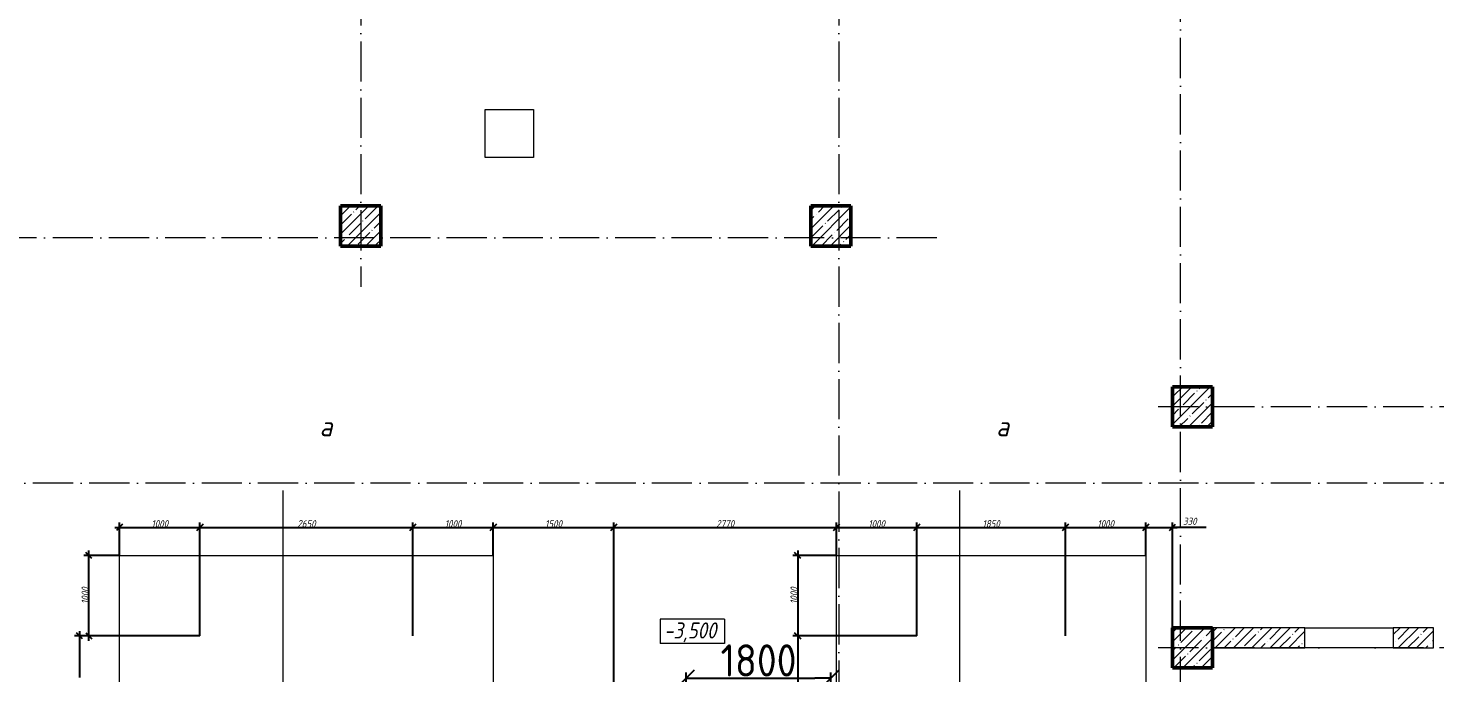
# Model space of a CAD drawing. Header units: millimetres. Extents: x -12989 to 629078, y -109036 to 555275.
# Drawn here: x 592650 to 610155, y 435148 to 443170 of the extents above; entities that cross this region are included whole.
import ezdxf

# ---------------------------------------------------------------- set-up
doc = ezdxf.new("R2010")
doc.units = ezdxf.units.MM
doc.linetypes.add('200_ШТРИХ_ш1п0_6_', pattern=[160, 100, -60])
doc.linetypes.add('50_200_ШТРИХ_1Т_ш5_п1_п1_', pattern=[700, 500, -100, 0, -100])
for name, color, linetype, lineweight in [('A-____-____-DIMS', 7, 'Continuous', 9), ('A-____-NOTE-TEXT', 7, 'Continuous', 9), ('A-FLOR-____-OTLN', 7, 'Continuous', 9), ('A-WALL-____-MCUT-1', 7, 'Continuous', 9), ('A-WALL-____-OTLN', 7, 'Continuous', 9), ('A-WALL-____-PATT-1', 7, 'Continuous', 9), ('G-____-____-DIMS', 7, 'Continuous', 9), ('S-COLS-____-MCUT', 7, 'Continuous', 50), ('S-COLS-____-OTLN', 7, 'Continuous', 9), ('S-GRID-____-OTLN-1', 7, '50_200_ШТРИХ_1Т_ш5_п1_п1_', 9)]:
    doc.layers.add(name, color=color, linetype=linetype, lineweight=lineweight)
doc.layers.add('A-DETL-GENF-OTLN-4', color=9, linetype='200_ШТРИХ_ш1п0_6_', lineweight=9, true_color=0x808080)
doc.layers.add('A-DETL-GENF-OTLN-5', color=7, linetype='Continuous', lineweight=5, true_color=0xc0c0c0)
doc.styles.add('ISOCPEUR_I', font='isocpeui.ttf', dxfattribs={"width": 0.9, "height": 2.5})
doc.styles.add('ISOCPEUR_I_2', font='isocpeui.ttf', dxfattribs={"width": 0.85, "height": 2.3})
doc.styles.add('ISOCPEUR_I_7', font='isocpeui.ttf', dxfattribs={"width": 0.9, "height": 90})
doc.styles.add('СПДС', font='isocpeur.ttf', dxfattribs={"width": 0.9})
doc.dimstyles.new('ISO-1_8_0_9К_СРЕДНИЙ_Кладочные', dxfattribs={"dimscale": 304.8, "dimtxt": 89.638306, "dimasz": 0.246063, "dimexe": 0.19685, "dimexo": 0, "dimgap": 0, "dimtad": 1, "dimdec": 3, "dimrnd": 0.001, "dimdsep": 46, "dimtxsty": 'ISOCPEUR_I_7', "dimblk1": 'OBLIQUE', "dimblk2": 'OBLIQUE', "dimsah": 1, "dimcen": 0.09, "dimdle": 0.19685, "dimazin": 0, "dimtfac": 1, "dimtdec": 4, "dimtix": 1, "dimtmove": 2, "dimatfit": 3, "dimfxl": 1, "dimtvp": 1, "dimtolj": 1, "dimtzin": 0, "dimarcsym": 2})
doc.dimstyles.new('ISO-1_8_0_9К_СРЕДНИЙ_Кладочные_1', dxfattribs={"dimscale": 304.8, "dimtxt": 89.638306, "dimasz": 0.246063, "dimexe": 0.19685, "dimexo": 0, "dimgap": 0, "dimtad": 1, "dimdec": 3, "dimrnd": 0.001, "dimdsep": 46, "dimtxsty": 'ISOCPEUR_I_7', "dimblk1": 'OBLIQUE', "dimblk2": 'OBLIQUE', "dimsah": 1, "dimcen": 0.09, "dimdle": 0.19685, "dimazin": 0, "dimtfac": 1, "dimtdec": 4, "dimtix": 1, "dimtmove": 0, "dimatfit": 3, "dimfxl": 1, "dimtvp": 1, "dimtolj": 1, "dimtzin": 0, "dimarcsym": 2})
doc.dimstyles.new('ISO-1_8_0_9К_СРЕДНИЙ_Кладочные_2', dxfattribs={"dimscale": 304.8, "dimtxt": 89.638306, "dimasz": 0.246063, "dimexe": 0.19685, "dimexo": 0, "dimgap": 0, "dimtad": 1, "dimdec": 3, "dimrnd": 0.001, "dimdsep": 46, "dimtxsty": 'ISOCPEUR_I_7', "dimblk1": 'OBLIQUE', "dimblk2": 'OBLIQUE', "dimsah": 1, "dimcen": 0.09, "dimdle": 0.19685, "dimazin": 0, "dimtfac": 1, "dimtdec": 4, "dimtix": 1, "dimtmove": 1, "dimatfit": 3, "dimfxl": 1, "dimtvp": 1, "dimtolj": 1, "dimtzin": 0, "dimarcsym": 2})
doc.dimstyles.new('Размера А3', dxfattribs={"dimtxt": 200, "dimasz": 100, "dimexe": 70, "dimexo": 100, "dimgap": 20, "dimtad": 1, "dimdec": 0, "dimrnd": 10, "dimzin": 0, "dimdsep": 46, "dimtxsty": 'СПДС', "dimblk": 'ARROWHEAD_6', "dimcen": 1, "dimclrd": 256, "dimclre": 256, "dimclrt": 256, "dimazin": 0, "dimtfac": 1, "dimtdec": 0, "dimtmove": 2, "dimatfit": 3, "dimfxl": 1, "dimtolj": 1, "dimtzin": 0, "dimarcsym": 0})

# ---------------------------------------------------------------- blocks, each defined once
blk = doc.blocks.new('BSC_Колонна _Прямоугольная - 500х500-V7-АР1_Кладочный план подвала в осях 1-64_А-ГГ')
at = {"layer": 'S-COLS-____-OTLN'}
h = blk.add_hatch(dxfattribs=at)
h.set_pattern_fill('FP_16', color=256, style=0, pattern_type=2)
h.set_pattern_definition([(45, (-89000, -12581.04), (-114.04925, 114.04925), []), (45, (-88885.95, -12581.04), (-114.04925, 114.04925), [201.613, -40.323, 3.353, -36.97])])
h.paths.add_polyline_path([(-250, -250), (250, -250), (250, 250), (-250, 250)], flags=0)
at = {"layer": 'S-COLS-____-MCUT'}
for p, q in [((250, 250), (-250, 250)), ((-250, 250), (-250, -250)), ((250, -250), (250, 250)), ((-250, -250), (250, -250))]:
    blk.add_line(p, q, dxfattribs=at)
blk = doc.blocks.new('BSC_Колонна _Прямоугольная - 500х500-V18-АР1_Кладочный план подвала в осях 1-64_А-ГГ')
at = {"layer": 'S-COLS-____-OTLN'}
h = blk.add_hatch(dxfattribs=at)
h.set_pattern_fill('FP_28', color=256, style=0, pattern_type=2)
h.set_pattern_definition([(45, (-83150, -12581.04), (-114.04925, 114.04925), []), (45, (-83035.95, -12581.04), (-114.04925, 114.04925), [201.613, -40.323, 3.353, -36.97])])
h.paths.add_polyline_path([(-250, -250), (250, -250), (250, 250), (-250, 250)], flags=0)
at = {"layer": 'S-COLS-____-MCUT'}
for p, q in [((250, 250), (-250, 250)), ((-250, 250), (-250, -250)), ((250, -250), (250, 250)), ((-250, -250), (250, -250))]:
    blk.add_line(p, q, dxfattribs=at)
blk = doc.blocks.new('BSC_Колонна _Прямоугольная - 500х500-V29-АР1_Кладочный план подвала в осях 1-64_А-ГГ')
at = {"layer": 'S-COLS-____-OTLN'}
h = blk.add_hatch(dxfattribs=at)
h.set_pattern_fill('FP_40', color=256, style=0, pattern_type=2)
h.set_pattern_definition([(45, (-93500, -7331.04), (-114.04925, 114.04925), []), (45, (-93385.95, -7331.04), (-114.04925, 114.04925), [201.613, -40.323, 3.353, -36.97])])
h.paths.add_polyline_path([(-250, -250), (250, -250), (250, 250), (-250, 250)], flags=0)
at = {"layer": 'S-COLS-____-MCUT'}
for p, q in [((250, 250), (-250, 250)), ((-250, 250), (-250, -250)), ((250, -250), (250, 250)), ((-250, -250), (250, -250))]:
    blk.add_line(p, q, dxfattribs=at)
blk = doc.blocks.new('BSC_Колонна _Прямоугольная - 500х500-V82-АР1_Кладочный план подвала в осях 1-64_А-ГГ')
at = {"layer": 'S-COLS-____-OTLN'}
h = blk.add_hatch(dxfattribs=at)
h.set_pattern_fill('FP_94', color=256, style=0, pattern_type=2)
h.set_pattern_definition([(45, (-93500, -10331.04), (-114.04925, 114.04925), []), (45, (-93385.95, -10331.04), (-114.04925, 114.04925), [201.613, -40.323, 3.353, -36.97])])
h.paths.add_polyline_path([(-250, -250), (250, -250), (250, 250), (-250, 250)], flags=0)
at = {"layer": 'S-COLS-____-MCUT'}
for p, q in [((250, 250), (-250, 250)), ((-250, 250), (-250, -250)), ((250, -250), (250, 250)), ((-250, -250), (250, -250))]:
    blk.add_line(p, q, dxfattribs=at)
blk = doc.blocks.new('DET_L_Имитация разреза_ISO2-5 - Вправо-27489998-АР1_Кладочный план подвала в осях 1-64_А-ГГ')
at = {"layer": 'A-DETL-GENF-OTLN-5'}
blk.add_line((143, 0), (4360, 0), dxfattribs=at)
blk = doc.blocks.new('DET_L_Имитация разреза_ISO2-5 - Вправо-27489996-АР1_Кладочный план подвала в осях 1-64_А-ГГ')
at = {"layer": 'A-DETL-GENF-OTLN-5'}
blk.add_line((143, 0), (3897, 0), dxfattribs=at)
blk = doc.blocks.new('Высотные отметки - 9_5х3_5_h_-17668430-АР1_Кладочный план подвала в осях 1-64_А-ГГ')
at = {"layer": 'G-____-____-DIMS'}
for p, q in [((-4, 3), (-4, 0)), ((4, 3), (-4, 3)), ((4, 3), (4, 0)), ((4, 0), (-4, 0))]:
    blk.add_line(p, q, dxfattribs=at)
blk = doc.blocks.new('_Oblique')
at = {"color": 0, "linetype": 'ByBlock', "lineweight": -2}
blk.add_line((-0.5, -0.5), (0.5, 0.5), dxfattribs=at)
blk = doc.blocks.new('*D6351')
at = {"layer": 'A-____-____-DIMS', "color": 0, "lineweight": -2, "transparency": 16777216}
for p, q in [((593729, 436959), (594849, 436959)), ((593789, 436609), (593789, 437019)), ((594789, 435609), (594789, 437019))]:
    blk.add_line(p, q, dxfattribs=at)
at = {"layer": 'Defpoints', "color": 0, "transparency": 16777216}
for p in [(594789, 436959), (593789, 436609), (594789, 435609)]:
    blk.add_point(p, dxfattribs=at)
at = {"layer": 'A-____-____-DIMS', "color": 0, "lineweight": -2, "transparency": 16777216, "xscale": 75, "yscale": 75, "zscale": 75, "rotation": 180}
blk.add_blockref('_Oblique', (593789, 436959), dxfattribs=at)
at = {"layer": 'A-____-____-DIMS', "color": 0, "lineweight": -2, "transparency": 16777216, "xscale": 75, "yscale": 75, "zscale": 75}
blk.add_blockref('_Oblique', (594789, 436959), dxfattribs=at)
at = {"layer": 'A-____-____-DIMS', "color": 0, "transparency": 16777216, "insert": (594289, 437004), "char_height": 90, "width": 504.73, "attachment_point": 5, "style": 'ISOCPEUR_I_7'}
blk.add_mtext('\\A1;1000', dxfattribs=at)
blk = doc.blocks.new('*D6352')
at = {"layer": 'A-____-____-DIMS', "color": 0, "lineweight": -2, "transparency": 16777216}
for p, q in [((594729, 436959), (597499, 436959)), ((594789, 435609), (594789, 437019)), ((597439, 435609), (597439, 437019))]:
    blk.add_line(p, q, dxfattribs=at)
at = {"layer": 'Defpoints', "color": 0, "transparency": 16777216}
for p in [(597439, 436959), (594789, 435609), (597439, 435609)]:
    blk.add_point(p, dxfattribs=at)
at = {"layer": 'A-____-____-DIMS', "color": 0, "lineweight": -2, "transparency": 16777216, "xscale": 75, "yscale": 75, "zscale": 75, "rotation": 180}
blk.add_blockref('_Oblique', (594789, 436959), dxfattribs=at)
at = {"layer": 'A-____-____-DIMS', "color": 0, "lineweight": -2, "transparency": 16777216, "xscale": 75, "yscale": 75, "zscale": 75}
blk.add_blockref('_Oblique', (597439, 436959), dxfattribs=at)
at = {"layer": 'A-____-____-DIMS', "color": 0, "transparency": 16777216, "insert": (596114, 437004), "char_height": 90, "width": 546.1, "attachment_point": 5, "style": 'ISOCPEUR_I_7'}
blk.add_mtext('\\A1;2650', dxfattribs=at)
blk = doc.blocks.new('*D6353')
at = {"layer": 'A-____-____-DIMS', "color": 0, "lineweight": -2, "transparency": 16777216}
for p, q in [((597379, 436959), (598499, 436959)), ((597439, 435609), (597439, 437019)), ((598439, 436609), (598439, 437019))]:
    blk.add_line(p, q, dxfattribs=at)
at = {"layer": 'Defpoints', "color": 0, "transparency": 16777216}
for p in [(598439, 436959), (598439, 436609), (597439, 435609)]:
    blk.add_point(p, dxfattribs=at)
at = {"layer": 'A-____-____-DIMS', "color": 0, "lineweight": -2, "transparency": 16777216, "xscale": 75, "yscale": 75, "zscale": 75, "rotation": 180}
blk.add_blockref('_Oblique', (597439, 436959), dxfattribs=at)
at = {"layer": 'A-____-____-DIMS', "color": 0, "lineweight": -2, "transparency": 16777216, "xscale": 75, "yscale": 75, "zscale": 75}
blk.add_blockref('_Oblique', (598439, 436959), dxfattribs=at)
at = {"layer": 'A-____-____-DIMS', "color": 0, "transparency": 16777216, "insert": (597939, 437004), "char_height": 90, "width": 504.73, "attachment_point": 5, "style": 'ISOCPEUR_I_7'}
blk.add_mtext('\\A1;1000', dxfattribs=at)
blk = doc.blocks.new('*D6354')
at = {"layer": 'A-____-____-DIMS', "color": 0, "lineweight": -2, "transparency": 16777216}
for p, q in [((598379, 436959), (599999, 436959)), ((598439, 436609), (598439, 437019)), ((599939, 434209), (599939, 437019))]:
    blk.add_line(p, q, dxfattribs=at)
at = {"layer": 'Defpoints', "color": 0, "transparency": 16777216}
for p in [(599939, 436959), (598439, 436609), (599939, 434209)]:
    blk.add_point(p, dxfattribs=at)
at = {"layer": 'A-____-____-DIMS', "color": 0, "lineweight": -2, "transparency": 16777216, "xscale": 75, "yscale": 75, "zscale": 75, "rotation": 180}
blk.add_blockref('_Oblique', (598439, 436959), dxfattribs=at)
at = {"layer": 'A-____-____-DIMS', "color": 0, "lineweight": -2, "transparency": 16777216, "xscale": 75, "yscale": 75, "zscale": 75}
blk.add_blockref('_Oblique', (599939, 436959), dxfattribs=at)
at = {"layer": 'A-____-____-DIMS', "color": 0, "transparency": 16777216, "insert": (599189, 437004), "char_height": 90, "width": 504.73, "attachment_point": 5, "style": 'ISOCPEUR_I_7'}
blk.add_mtext('\\A1;1500', dxfattribs=at)
blk = doc.blocks.new('*D6355')
at = {"layer": 'A-____-____-DIMS', "color": 0, "lineweight": -2, "transparency": 16777216}
for p, q in [((599879, 436959), (602769, 436959)), ((599939, 434209), (599939, 437019)), ((602709, 436609), (602709, 437019))]:
    blk.add_line(p, q, dxfattribs=at)
at = {"layer": 'Defpoints', "color": 0, "transparency": 16777216}
for p in [(602709, 436959), (602709, 436609), (599939, 434209)]:
    blk.add_point(p, dxfattribs=at)
at = {"layer": 'A-____-____-DIMS', "color": 0, "lineweight": -2, "transparency": 16777216, "xscale": 75, "yscale": 75, "zscale": 75, "rotation": 180}
blk.add_blockref('_Oblique', (599939, 436959), dxfattribs=at)
at = {"layer": 'A-____-____-DIMS', "color": 0, "lineweight": -2, "transparency": 16777216, "xscale": 75, "yscale": 75, "zscale": 75}
blk.add_blockref('_Oblique', (602709, 436959), dxfattribs=at)
at = {"layer": 'A-____-____-DIMS', "color": 0, "transparency": 16777216, "insert": (601324, 437004), "char_height": 90, "width": 546.1, "attachment_point": 5, "style": 'ISOCPEUR_I_7'}
blk.add_mtext('\\A1;2770', dxfattribs=at)
blk = doc.blocks.new('*D6356')
at = {"layer": 'A-____-____-DIMS', "color": 0, "lineweight": -2, "transparency": 16777216}
for p, q in [((602649, 436959), (603769, 436959)), ((602709, 436609), (602709, 437019)), ((603709, 435609), (603709, 437019))]:
    blk.add_line(p, q, dxfattribs=at)
at = {"layer": 'Defpoints', "color": 0, "transparency": 16777216}
for p in [(603709, 436959), (602709, 436609), (603709, 435609)]:
    blk.add_point(p, dxfattribs=at)
at = {"layer": 'A-____-____-DIMS', "color": 0, "lineweight": -2, "transparency": 16777216, "xscale": 75, "yscale": 75, "zscale": 75, "rotation": 180}
blk.add_blockref('_Oblique', (602709, 436959), dxfattribs=at)
at = {"layer": 'A-____-____-DIMS', "color": 0, "lineweight": -2, "transparency": 16777216, "xscale": 75, "yscale": 75, "zscale": 75}
blk.add_blockref('_Oblique', (603709, 436959), dxfattribs=at)
at = {"layer": 'A-____-____-DIMS', "color": 0, "transparency": 16777216, "insert": (603209, 437004), "char_height": 90, "width": 504.73, "attachment_point": 5, "style": 'ISOCPEUR_I_7'}
blk.add_mtext('\\A1;1000', dxfattribs=at)
blk = doc.blocks.new('*D6357')
at = {"layer": 'A-____-____-DIMS', "color": 0, "lineweight": -2, "transparency": 16777216}
for p, q in [((603649, 436959), (605619, 436959)), ((603709, 435609), (603709, 437019)), ((605559, 435609), (605559, 437019))]:
    blk.add_line(p, q, dxfattribs=at)
at = {"layer": 'Defpoints', "color": 0, "transparency": 16777216}
for p in [(605559, 436959), (603709, 435609), (605559, 435609)]:
    blk.add_point(p, dxfattribs=at)
at = {"layer": 'A-____-____-DIMS', "color": 0, "lineweight": -2, "transparency": 16777216, "xscale": 75, "yscale": 75, "zscale": 75, "rotation": 180}
blk.add_blockref('_Oblique', (603709, 436959), dxfattribs=at)
at = {"layer": 'A-____-____-DIMS', "color": 0, "lineweight": -2, "transparency": 16777216, "xscale": 75, "yscale": 75, "zscale": 75}
blk.add_blockref('_Oblique', (605559, 436959), dxfattribs=at)
at = {"layer": 'A-____-____-DIMS', "color": 0, "transparency": 16777216, "insert": (604634, 437004), "char_height": 90, "width": 504.73, "attachment_point": 5, "style": 'ISOCPEUR_I_7'}
blk.add_mtext('\\A1;1850', dxfattribs=at)
blk = doc.blocks.new('*D6358')
at = {"layer": 'A-____-____-DIMS', "color": 0, "lineweight": -2, "transparency": 16777216}
for p, q in [((605499, 436959), (606619, 436959)), ((605559, 435609), (605559, 437019)), ((606559, 436609), (606559, 437019))]:
    blk.add_line(p, q, dxfattribs=at)
at = {"layer": 'Defpoints', "color": 0, "transparency": 16777216}
for p in [(606559, 436959), (606559, 436609), (605559, 435609)]:
    blk.add_point(p, dxfattribs=at)
at = {"layer": 'A-____-____-DIMS', "color": 0, "lineweight": -2, "transparency": 16777216, "xscale": 75, "yscale": 75, "zscale": 75, "rotation": 180}
blk.add_blockref('_Oblique', (605559, 436959), dxfattribs=at)
at = {"layer": 'A-____-____-DIMS', "color": 0, "lineweight": -2, "transparency": 16777216, "xscale": 75, "yscale": 75, "zscale": 75}
blk.add_blockref('_Oblique', (606559, 436959), dxfattribs=at)
at = {"layer": 'A-____-____-DIMS', "color": 0, "transparency": 16777216, "insert": (606059, 437004), "char_height": 90, "width": 504.73, "attachment_point": 5, "style": 'ISOCPEUR_I_7'}
blk.add_mtext('\\A1;1000', dxfattribs=at)
blk = doc.blocks.new('*D6359')
at = {"layer": 'A-____-____-DIMS', "color": 0, "lineweight": -2, "transparency": 16777216}
for p, q in [((606499, 436959), (606949, 436959)), ((606559, 436609), (606559, 437019)), ((606889, 435709), (606889, 437019)), ((607311, 436959), (606889, 436959))]:
    blk.add_line(p, q, dxfattribs=at)
at = {"layer": 'Defpoints', "color": 0, "transparency": 16777216}
for p in [(606889, 436959), (606559, 436609), (606889, 435709)]:
    blk.add_point(p, dxfattribs=at)
at = {"layer": 'A-____-____-DIMS', "color": 0, "lineweight": -2, "transparency": 16777216, "xscale": 75, "yscale": 75, "zscale": 75, "rotation": 180}
blk.add_blockref('_Oblique', (606559, 436959), dxfattribs=at)
at = {"layer": 'A-____-____-DIMS', "color": 0, "lineweight": -2, "transparency": 16777216, "xscale": 75, "yscale": 75, "zscale": 75}
blk.add_blockref('_Oblique', (606889, 436959), dxfattribs=at)
at = {"layer": 'A-____-____-DIMS', "color": 0, "transparency": 16777216, "insert": (607021, 437079), "char_height": 90, "width": 409.58, "attachment_point": 1, "line_spacing_factor": 1.149209, "style": 'ISOCPEUR_I_7'}
blk.add_mtext('\\A1;330', dxfattribs=at)
blk = doc.blocks.new('*D6361')
at = {"layer": 'A-____-____-DIMS', "color": 0, "lineweight": -2, "transparency": 16777216}
for p, q in [((594789, 435609), (593229, 435609)), ((593289, 435669), (593289, 435092)), ((593289, 434149), (593289, 434884)), ((594789, 434209), (593229, 434209))]:
    blk.add_line(p, q, dxfattribs=at)
at = {"layer": 'Defpoints', "color": 0, "transparency": 16777216}
for p in [(593289, 435609), (594789, 435609), (594789, 434209)]:
    blk.add_point(p, dxfattribs=at)
at = {"layer": 'A-____-____-DIMS', "color": 0, "lineweight": -2, "transparency": 16777216, "xscale": 75, "yscale": 75, "zscale": 75}
for p, rotation in [((593289, 435609), 90), ((593289, 434209), 270)]:
    blk.add_blockref('_Oblique', p, dxfattribs=dict(at, rotation=rotation))
at = {"layer": 'A-____-____-DIMS', "color": 0, "transparency": 16777216, "insert": (593229, 434727), "char_height": 90, "width": 521.28, "attachment_point": 1, "rotation": 90, "line_spacing_factor": 1.149209, "style": 'ISOCPEUR_I_7'}
blk.add_mtext('\\A1;1400', dxfattribs=at)
blk = doc.blocks.new('*D6362')
at = {"layer": 'A-____-____-DIMS', "color": 0, "lineweight": -2, "transparency": 16777216}
for p, q in [((593789, 436609), (593345, 436609)), ((593405, 435549), (593405, 436669)), ((594789, 435609), (593345, 435609))]:
    blk.add_line(p, q, dxfattribs=at)
at = {"layer": 'Defpoints', "color": 0, "transparency": 16777216}
for p in [(593405, 436609), (593789, 436609), (594789, 435609)]:
    blk.add_point(p, dxfattribs=at)
at = {"layer": 'A-____-____-DIMS', "color": 0, "lineweight": -2, "transparency": 16777216, "xscale": 75, "yscale": 75, "zscale": 75}
for p, rotation in [((593405, 436609), 90), ((593405, 435609), 270)]:
    blk.add_blockref('_Oblique', p, dxfattribs=dict(at, rotation=rotation))
at = {"layer": 'A-____-____-DIMS', "color": 0, "transparency": 16777216, "insert": (593360, 436109), "char_height": 90, "width": 504.73, "attachment_point": 5, "rotation": 90, "style": 'ISOCPEUR_I_7'}
blk.add_mtext('\\A1;1000', dxfattribs=at)
blk = doc.blocks.new('*D6363')
at = {"layer": 'A-____-____-DIMS', "color": 0, "lineweight": -2, "transparency": 16777216}
for p, q in [((602709, 436609), (602166, 436609)), ((602226, 436669), (602226, 435549)), ((603709, 435609), (602166, 435609))]:
    blk.add_line(p, q, dxfattribs=at)
at = {"layer": 'Defpoints', "color": 0, "transparency": 16777216}
for p in [(602709, 436609), (602226, 435609), (603709, 435609)]:
    blk.add_point(p, dxfattribs=at)
at = {"layer": 'A-____-____-DIMS', "color": 0, "lineweight": -2, "transparency": 16777216, "xscale": 75, "yscale": 75, "zscale": 75}
for p, rotation in [((602226, 436609), 90), ((602226, 435609), 270)]:
    blk.add_blockref('_Oblique', p, dxfattribs=dict(at, rotation=rotation))
at = {"layer": 'A-____-____-DIMS', "color": 0, "transparency": 16777216, "insert": (602181, 436109), "char_height": 90, "width": 504.73, "attachment_point": 5, "rotation": 90, "style": 'ISOCPEUR_I_7'}
blk.add_mtext('\\A1;1000', dxfattribs=at)
blk = doc.blocks.new('*D6364')
at = {"layer": 'A-____-____-DIMS', "color": 0, "lineweight": -2, "transparency": 16777216}
for p, q in [((603709, 435609), (602166, 435609)), ((602226, 435669), (602226, 434149)), ((602889, 434209), (602166, 434209))]:
    blk.add_line(p, q, dxfattribs=at)
at = {"layer": 'Defpoints', "color": 0, "transparency": 16777216}
for p in [(603709, 435609), (602226, 434209), (602889, 434209)]:
    blk.add_point(p, dxfattribs=at)
at = {"layer": 'A-____-____-DIMS', "color": 0, "lineweight": -2, "transparency": 16777216, "xscale": 75, "yscale": 75, "zscale": 75}
for p, rotation in [((602226, 435609), 90), ((602226, 434209), 270)]:
    blk.add_blockref('_Oblique', p, dxfattribs=dict(at, rotation=rotation))
at = {"layer": 'A-____-____-DIMS', "color": 0, "transparency": 16777216, "insert": (602181, 434909), "char_height": 90, "width": 521.28, "attachment_point": 5, "rotation": 90, "style": 'ISOCPEUR_I_7'}
blk.add_mtext('\\A1;1400', dxfattribs=at)
blk = doc.blocks.new('ARROWHEAD_6')
at = {"color": 0, "linetype": 'Continuous'}
for p, q in [((0, 0), (-1, 0)), ((-0.5, -0.5), (0.5, 0.5))]:
    blk.add_line(p, q, dxfattribs=at)
blk = doc.blocks.new('*D6342')
at = {"lineweight": -2, "transparency": 16777216}
for p, q in [((600839, 434309), (600839, 435153)), ((601039, 435083), (602439, 435083)), ((602639, 434309), (602639, 435153))]:
    blk.add_line(p, q, dxfattribs=at)
at = {"layer": 'Defpoints', "color": 0, "transparency": 16777216}
for p in [(602639, 435083), (600839, 434209), (602639, 434209)]:
    blk.add_point(p, dxfattribs=at)
at = {"lineweight": -2, "transparency": 16777216, "xscale": 200, "yscale": 200, "zscale": 200, "rotation": 180}
blk.add_blockref('ARROWHEAD_6', (600839, 435083), dxfattribs=at)
at = {"lineweight": -2, "transparency": 16777216, "xscale": 200, "yscale": 200, "zscale": 200}
blk.add_blockref('ARROWHEAD_6', (602639, 435083), dxfattribs=at)
at = {"lineweight": 25, "transparency": 16777216, "insert": (601739, 435303), "char_height": 400, "attachment_point": 5, "style": 'СПДС'}
blk.add_mtext('\\A1;1800', dxfattribs=at)

msp = doc.modelspace()

# ---------------------------------------------------------------- hatches: boundary and pattern name
at = {"layer": 'A-WALL-____-PATT-1'}
h = msp.add_hatch(dxfattribs=at)
h.set_pattern_fill('FP_1', color=256, style=0, pattern_type=2)
h.set_pattern_definition([(45, (513638.8, 428127.92), (-114.04925, 114.04925), []), (45, (513752.85, 428127.92), (-114.04925, 114.04925), [201.612, -40.322, 3.353, -36.97])])
h.paths.add_polyline_path([(614388.8036, 435458.9591), (614388.8036, 435708.9591), (611638.8036, 435708.9591), (611638.8036, 435458.9591), (612603.6164, 435458.9591)], flags=0)
h.paths.add_polyline_path([(610138.8036, 435458.9591), (610138.8036, 435708.9591), (609637.8731, 435708.9591), (609637.8731, 435458.9591)], flags=0)
h.paths.add_polyline_path([(608537.8731, 435458.9591), (608537.8731, 435708.9591), (607388.8036, 435708.9591), (607388.8036, 435458.9591)], flags=0)

# ---------------------------------------------------------------- linework, layer by layer
at = {"layer": 'A-FLOR-____-OTLN'}
for p, q in [((598338.8036, 441558.9591), (598338.8036, 442158.9591)), ((598338.8036, 442158.9591), (598938.8036, 442158.9591)), ((598938.8036, 442158.9591), (598938.8036, 441558.9591)), ((598938.8036, 441558.9591), (598338.8036, 441558.9591)), ((593788.8036, 436608.9591), (598438.8036, 436608.9591)), ((593788.8036, 433208.9591), (593788.8036, 436608.9591)), ((598438.8036, 436608.9591), (598438.8036, 433208.9591)), ((602708.8036, 434208.9591), (602708.8036, 436608.9591)), ((602708.8036, 436608.9591), (606558.8036, 436608.9591)), ((606558.8036, 436608.9591), (606558.8036, 434208.9591))]:
    msp.add_line(p, q, dxfattribs=at)
at = {"layer": 'A-WALL-____-MCUT-1'}
for p, q in [((608537.8731, 435708.9591), (607388.8036, 435708.9591)), ((608537.8731, 435458.9591), (608537.8731, 435708.9591)), ((610138.8036, 435708.9591), (609637.8731, 435708.9591)), ((609637.8731, 435708.9591), (609637.8731, 435458.9591)), ((610138.8036, 435458.9591), (610138.8036, 435708.9591)), ((607388.8036, 435458.9591), (608537.8731, 435458.9591)), ((609637.8731, 435458.9591), (610138.8036, 435458.9591))]:
    msp.add_line(p, q, dxfattribs=at)
at = {"layer": 'A-WALL-____-OTLN'}
for p, q in [((608537.8731, 435708.9591), (609637.8731, 435708.9591)), ((609637.8731, 435458.9591), (608537.8731, 435458.9591))]:
    msp.add_line(p, q, dxfattribs=at)
at = {"layer": 'S-GRID-____-OTLN-1'}
for p, q in [((596788.8036, 478008.8768), (596788.8036, 439950.6515)), ((602738.8036, 478008.8768), (602738.8036, 423645.3108)), ((606988.8036, 423645.3108), (606988.8036, 478008.8768)), ((603957.5909, 440558.9591), (580965.574, 440558.9591)), ((617713.2102, 438458.9591), (606660.0679, 438458.9591)), ((617713.2102, 437508.9591), (509176.2739, 437508.9591)), ((617713.2102, 435458.9591), (606660.0679, 435458.9591))]:
    msp.add_line(p, q, dxfattribs=at)

# ---------------------------------------------------------------- block references
at = {"layer": 'A-DETL-GENF-OTLN-4', "rotation": 89.99999999999994}
for name, p in [('DET_L_Имитация разреза_ISO2-5 - Вправо-27489996-АР1_Кладочный план подвала в осях 1-64_А-ГГ', (595824.2309, 433522.1514)), ('DET_L_Имитация разреза_ISO2-5 - Вправо-27489998-АР1_Кладочный план подвала в осях 1-64_А-ГГ', (604244.2309, 433058.9591))]:
    msp.add_blockref(name, p, dxfattribs=at)
at = {"layer": 'G-____-____-DIMS', "xscale": 99.99999999999993, "yscale": 99.99999999999993, "zscale": 99.99999999999993}
msp.add_blockref('Высотные отметки - 9_5х3_5_h_-17668430-АР1_Кладочный план подвала в осях 1-64_А-ГГ', (600914.7002, 435514.8296), dxfattribs=at)
at = {"layer": 'S-COLS-____-OTLN'}
for name, p in [('BSC_Колонна _Прямоугольная - 500х500-V18-АР1_Кладочный план подвала в осях 1-64_А-ГГ', (596788.8036, 440708.9591)), ('BSC_Колонна _Прямоугольная - 500х500-V7-АР1_Кладочный план подвала в осях 1-64_А-ГГ', (602638.8036, 440708.9591)), ('BSC_Колонна _Прямоугольная - 500х500-V82-АР1_Кладочный план подвала в осях 1-64_А-ГГ', (607138.8036, 438458.9591)), ('BSC_Колонна _Прямоугольная - 500х500-V29-АР1_Кладочный план подвала в осях 1-64_А-ГГ', (607138.8036, 435458.9591))]:
    msp.add_blockref(name, p, dxfattribs=at)

# ---------------------------------------------------------------- texts
at = {"layer": 'A-____-NOTE-TEXT', "char_height": 250, "width": 223.670813, "attachment_point": 1, "style": 'ISOCPEUR_I'}
for insert in [(596276.6213, 438341.2179), (604696.6213, 438341.2179)]:
    msp.add_mtext('\\fISOCPEUR|b0|i1|c204|p34|;\\W.9;а', dxfattribs=dict(at, insert=insert))
at = {"layer": 'G-____-____-DIMS', "insert": (600564.1264, 435776.1207), "char_height": 200, "width": 841.377075, "attachment_point": 1, "line_spacing_factor": 1.149209, "style": 'ISOCPEUR_I_2'}
msp.add_mtext('-3,500', dxfattribs=at)

# ---------------------------------------------------------------- dimensions: what is measured, and where the dimension line sits
at = {"lineweight": 25}
dim = msp.add_linear_dim(base=(602638.8036, 435083.2676), p1=(600838.8036, 434208.9591), p2=(602638.8036, 434208.9591), dimstyle='Размера А3', override={"dimtxt": 400, "dimasz": 200}, dxfattribs=at)
dim.commit()
dim.dimension.update_dxf_attribs({"geometry": '*D6342', "text_midpoint": (601738.8036, 435303.2676)})
at = {"layer": 'A-____-____-DIMS'}
for base, p1, p2, override, picture, middle in [((594788.8036, 436958.7515), (593788.8036, 436608.9591), (594788.8036, 435608.9591), {"dimtxt": 400, "dimpost": '<>', "dimfxl": 1414.213562}, '*D6351', (594288.8036, 437003.7515)), ((597438.8036, 436958.7515), (594788.8036, 435608.9591), (597438.8036, 435608.9591), {"dimtxt": 400, "dimpost": '<>', "dimfxl": 2650}, '*D6352', (596113.8036, 437003.7515)), ((598438.8036, 436958.7515), (597438.8036, 435608.9591), (598438.8036, 436608.9591), {"dimtxt": 400, "dimpost": '<>', "dimfxl": 1414.213562}, '*D6353', (597938.8036, 437003.7515)), ((599938.8036, 436958.7515), (598438.8036, 436608.9591), (599938.8036, 434208.9591), {"dimtxt": 400, "dimpost": '<>', "dimfxl": 2830.19434}, '*D6354', (599188.8036, 437003.7515)), ((602708.8036, 436958.7515), (599938.8036, 434208.9591), (602708.8036, 436608.9591), {"dimtxt": 400, "dimpost": '<>', "dimfxl": 3665.092086}, '*D6355', (601323.8036, 437004.331)), ((603708.8036, 436958.7515), (602708.8036, 436608.9591), (603708.8036, 435608.9591), {"dimtxt": 400, "dimpost": '<>', "dimfxl": 1414.213562}, '*D6356', (603208.8036, 437003.7515)), ((605558.8036, 436958.7515), (603708.8036, 435608.9591), (605558.8036, 435608.9591), {"dimtxt": 400, "dimpost": '<>', "dimfxl": 1850}, '*D6357', (604633.8036, 437003.7515)), ((606558.8036, 436958.7515), (605558.8036, 435608.9591), (606558.8036, 436608.9591), {"dimtxt": 400, "dimpost": '<>', "dimfxl": 1414.213562}, '*D6358', (606058.8036, 437003.7515))]:
    dim = msp.add_linear_dim(base=base, p1=p1, p2=p2, dimstyle='ISO-1_8_0_9К_СРЕДНИЙ_Кладочные', override=override, dxfattribs=at)
    dim.commit()
    dim.dimension.update_dxf_attribs({"geometry": picture, "text_midpoint": middle})
dim = msp.add_linear_dim(base=(606888.8036, 436958.7515), p1=(606558.8036, 436608.9591), p2=(606888.8036, 435708.9591), dimstyle='ISO-1_8_0_9К_СРЕДНИЙ_Кладочные_2', override={"dimtxt": 400, "dimpost": '<>', "dimfxl": 958.592719}, dxfattribs=at)
dim.commit()
dim.dimension.update_dxf_attribs({"geometry": '*D6359', "text_midpoint": (607225.3906, 437073.9135), "dimtype": 160})
for base, p1, p2, override, picture, middle in [((593404.5574, 436608.9591), (594788.8036, 435608.9591), (593788.8036, 436608.9591), {"dimtxt": 400, "dimpost": '<>', "dimfxl": 1414.213562}, '*D6362', (593359.5574, 436108.9591)), ((602225.6065, 435608.9591), (602708.8036, 436608.9591), (603708.8036, 435608.9591), {"dimtxt": 400, "dimpost": '<>', "dimfxl": 1414.213562}, '*D6363', (602180.6065, 436108.9591)), ((602225.6065, 434208.9591), (603708.8036, 435608.9591), (602888.8036, 434208.9591), {"dimtxt": 400, "dimpost": '<>', "dimfxl": 1622.467257}, '*D6364', (602180.6065, 434908.9591))]:
    dim = msp.add_linear_dim(base=base, p1=p1, p2=p2, angle=90, dimstyle='ISO-1_8_0_9К_СРЕДНИЙ_Кладочные', override=override, dxfattribs=at)
    dim.commit()
    dim.dimension.update_dxf_attribs({"geometry": picture, "text_midpoint": middle})
dim = msp.add_linear_dim(base=(593289.3954, 435608.9591), p1=(594788.8036, 434208.9591), p2=(594788.8036, 435608.9591), angle=90, dimstyle='ISO-1_8_0_9К_СРЕДНИЙ_Кладочные_1', override={"dimtxt": 400, "dimpost": '<>', "dimfxl": 1400}, dxfattribs=at)
dim.commit()
dim.dimension.update_dxf_attribs({"geometry": '*D6361', "text_midpoint": (593289.3954, 434987.9203), "dimtype": 160, "text_rotation": 90})

doc.saveas('drawing.dxf')
